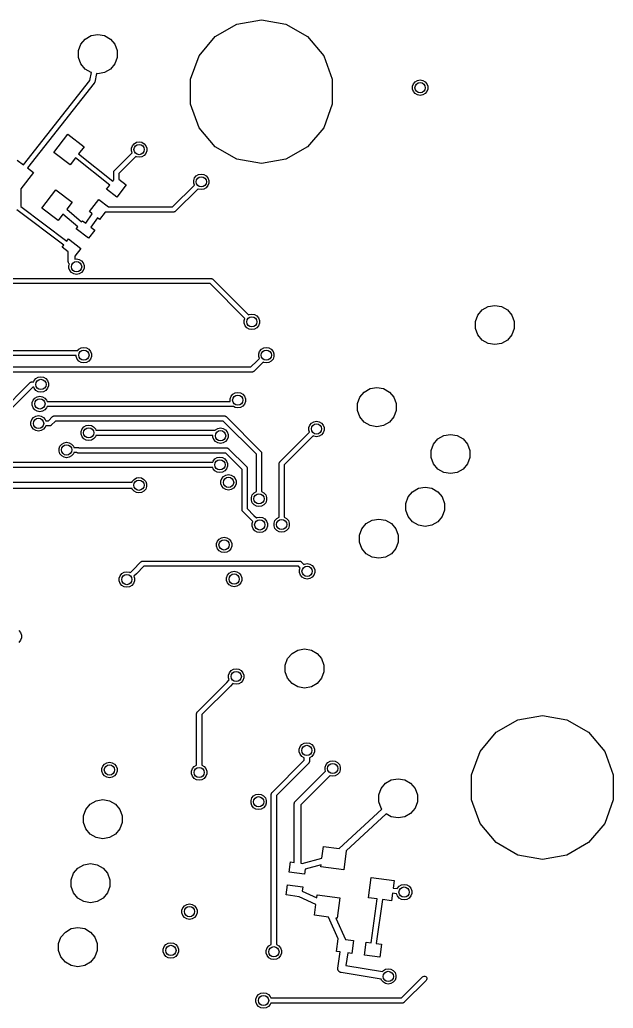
# Model space of a CAD drawing. Extents: x 85.4 to 167.1, y -165.3 to -88.8.
# Drawn here: x 144.02 to 167.15, y -135.57 to -97.03 of the extents above; entities that cross this region are included whole.
import ezdxf

# ---------------------------------------------------------------- set-up
doc = ezdxf.new("R2010")
doc.units = 0
doc.header["$MEASUREMENT"] = 0
doc.layers.add('BLACK', color=7, linetype='CONTINUOUS')

msp = doc.modelspace()

# ---------------------------------------------------------------- linework, layer by layer
at = {"layer": 'Black'}
for p, q in [((152.473, -97.2042), (153.432, -97.035)), ((153.432, -97.035), (154.392, -97.2042)), ((151.63, -97.6912), (152.473, -97.2042)), ((154.392, -97.2042), (155.235, -97.6912)), ((146.395, -97.9891), (146.565, -97.7856)), ((146.565, -97.7856), (146.795, -97.6528)), ((146.795, -97.6528), (147.057, -97.6067)), ((147.057, -97.6067), (147.319, -97.6528)), ((147.319, -97.6528), (147.549, -97.7856)), ((147.549, -97.7856), (147.719, -97.9891)), ((151.003, -98.4373), (151.63, -97.6912)), ((155.235, -97.6912), (155.861, -98.4373)), ((146.304, -98.2387), (146.395, -97.9891)), ((146.304, -98.5044), (146.304, -98.2387)), ((147.719, -97.9891), (147.81, -98.2387)), ((147.81, -98.2387), (147.81, -98.5044)), ((146.395, -98.754), (146.304, -98.5044)), ((147.81, -98.5044), (147.719, -98.754)), ((150.67, -99.3527), (151.003, -98.4373)), ((155.861, -98.4373), (156.194, -99.3527)), ((146.565, -98.9575), (146.395, -98.754)), ((146.795, -99.0903), (146.565, -98.9575)), ((147.549, -98.9575), (147.319, -99.0903)), ((147.719, -98.754), (147.549, -98.9575)), ((144.159, -102.689), (146.745, -99.4003)), ((146.745, -99.4003), (146.808, -99.0926)), ((146.808, -99.0926), (146.795, -99.0903)), ((147.005, -99.1273), (146.937, -99.4634)), ((147.057, -99.1365), (147.005, -99.1273)), ((147.319, -99.0903), (147.057, -99.1365)), ((150.67, -100.327), (150.67, -99.3527)), ((156.194, -99.3527), (156.194, -100.327)), ((159.426, -99.4515), (159.517, -99.3992)), ((159.517, -99.3992), (159.62, -99.3811)), ((159.62, -99.3811), (159.723, -99.3992)), ((159.723, -99.3992), (159.813, -99.4515)), ((146.917, -99.5053), (144.318, -102.811)), ((146.92, -99.5001), (146.917, -99.5053)), ((146.924, -99.4957), (146.92, -99.5001)), ((146.928, -99.4849), (146.924, -99.4957)), ((146.934, -99.4746), (146.928, -99.4849)), ((146.937, -99.4634), (146.934, -99.4689)), ((146.934, -99.4689), (146.934, -99.4746)), ((159.323, -99.6299), (159.359, -99.5316)), ((159.323, -99.7345), (159.323, -99.6299)), ((159.359, -99.8328), (159.323, -99.7345)), ((159.359, -99.5316), (159.426, -99.4515)), ((159.813, -99.4515), (159.881, -99.5316)), ((159.881, -99.5316), (159.916, -99.6299)), ((159.916, -99.7345), (159.881, -99.8328)), ((159.916, -99.6299), (159.916, -99.7345)), ((159.426, -99.9129), (159.359, -99.8328)), ((159.517, -99.9652), (159.426, -99.9129)), ((159.62, -99.9834), (159.517, -99.9652)), ((159.723, -99.9652), (159.62, -99.9834)), ((159.813, -99.9129), (159.723, -99.9652)), ((159.881, -99.8328), (159.813, -99.9129)), ((151.003, -101.242), (150.67, -100.327)), ((156.194, -100.327), (155.861, -101.242)), ((151.63, -101.988), (151.003, -101.242)), ((155.861, -101.242), (155.235, -101.988)), ((145.34, -102.209), (145.888, -101.495)), ((145.888, -101.495), (146.523, -101.982)), ((146.523, -101.982), (146.306, -102.264)), ((148.37, -102.043), (148.406, -101.945)), ((148.37, -102.147), (148.37, -102.043)), ((148.406, -101.945), (148.473, -101.865)), ((148.473, -101.865), (148.564, -101.812)), ((148.564, -101.812), (148.667, -101.794)), ((148.667, -101.794), (148.77, -101.812)), ((148.77, -101.812), (148.861, -101.865)), ((148.861, -101.865), (148.928, -101.945)), ((148.928, -101.945), (148.964, -102.043)), ((148.964, -102.043), (148.964, -102.147)), ((152.473, -102.475), (151.63, -101.988)), ((155.235, -101.988), (154.392, -102.475)), ((145.975, -102.696), (145.34, -102.209)), ((146.184, -102.423), (145.975, -102.696)), ((147.521, -103.48), (146.184, -102.423)), ((146.306, -102.264), (147.643, -103.322)), ((147.707, -102.914), (148.296, -102.324)), ((148.438, -102.466), (147.878, -103.026)), ((148.296, -102.324), (148.398, -102.223)), ((148.296, -102.324), (148.296, -102.324)), ((148.398, -102.223), (148.37, -102.147)), ((148.54, -102.364), (148.438, -102.466)), ((148.438, -102.466), (148.438, -102.466)), ((148.564, -102.378), (148.54, -102.364)), ((148.667, -102.396), (148.564, -102.378)), ((148.77, -102.378), (148.667, -102.396)), ((148.861, -102.326), (148.77, -102.378)), ((148.928, -102.246), (148.861, -102.326)), ((148.964, -102.147), (148.928, -102.246)), ((153.432, -102.644), (152.473, -102.475)), ((154.392, -102.475), (153.432, -102.644)), ((143.917, -102.503), (144.159, -102.689)), ((144.318, -102.811), (144.552, -102.99)), ((144.552, -102.99), (144.062, -103.629)), ((147.678, -102.976), (147.682, -102.963)), ((147.679, -102.98), (147.678, -102.976)), ((147.678, -102.984), (147.679, -102.98)), ((147.678, -103.276), (147.678, -102.984)), ((147.682, -102.963), (147.684, -102.95)), ((147.684, -102.95), (147.686, -102.946)), ((147.686, -102.946), (147.687, -102.942)), ((147.687, -102.942), (147.695, -102.931)), ((147.695, -102.931), (147.701, -102.92)), ((147.701, -102.92), (147.705, -102.917)), ((147.705, -102.917), (147.707, -102.914)), ((147.878, -103.026), (147.878, -103.255)), ((147.878, -103.255), (148.159, -103.47)), ((150.794, -103.3), (150.83, -103.201)), ((150.83, -103.201), (150.897, -103.121)), ((150.897, -103.121), (150.988, -103.069)), ((150.988, -103.069), (151.091, -103.051)), ((151.091, -103.051), (151.194, -103.069)), ((151.194, -103.069), (151.285, -103.121)), ((151.285, -103.121), (151.352, -103.201)), ((151.352, -103.201), (151.388, -103.3)), ((144.062, -103.629), (144.063, -104.316)), ((147.397, -103.642), (147.521, -103.48)), ((147.794, -103.946), (147.397, -103.642)), ((147.643, -103.322), (147.678, -103.276)), ((148.159, -103.47), (147.794, -103.946)), ((149.972, -104.329), (150.822, -103.48)), ((150.963, -103.621), (150.085, -104.5)), ((150.794, -103.404), (150.794, -103.3)), ((150.822, -103.48), (150.794, -103.404)), ((150.988, -103.635), (150.963, -103.621)), ((151.091, -103.653), (150.988, -103.635)), ((151.194, -103.635), (151.091, -103.653)), ((151.285, -103.583), (151.194, -103.635)), ((151.352, -103.502), (151.285, -103.583)), ((151.388, -103.404), (151.352, -103.502)), ((151.388, -103.3), (151.388, -103.404)), ((144.876, -104.374), (145.424, -103.66)), ((145.424, -103.66), (146.059, -104.147)), ((146.727, -104.515), (147.093, -104.039)), ((147.093, -104.039), (147.471, -104.329)), ((144.063, -104.316), (145.852, -105.662)), ((145.511, -104.861), (144.876, -104.374)), ((146.059, -104.147), (145.849, -104.421)), ((145.849, -104.421), (146.427, -104.914)), ((147.471, -104.329), (149.972, -104.329)), ((145.731, -105.821), (143.903, -104.446)), ((145.696, -104.619), (145.511, -104.861)), ((146.274, -105.112), (145.696, -104.619)), ((146.592, -104.966), (146.84, -104.601)), ((146.84, -104.601), (146.727, -104.515)), ((147.039, -104.754), (146.791, -105.118)), ((147.124, -104.819), (147.039, -104.754)), ((147.347, -104.529), (147.124, -104.819)), ((150.014, -104.529), (147.347, -104.529)), ((150.018, -104.528), (150.014, -104.529)), ((150.023, -104.529), (150.018, -104.528)), ((150.035, -104.525), (150.023, -104.529)), ((150.048, -104.523), (150.035, -104.525)), ((150.052, -104.521), (150.048, -104.523)), ((150.056, -104.52), (150.052, -104.521)), ((150.067, -104.512), (150.056, -104.52)), ((150.078, -104.506), (150.067, -104.512)), ((150.081, -104.502), (150.078, -104.506)), ((150.085, -104.5), (150.081, -104.502)), ((146.219, -105.184), (146.274, -105.112)), ((146.695, -105.549), (146.219, -105.184)), ((146.427, -104.914), (146.463, -104.867)), ((146.463, -104.867), (146.592, -104.966)), ((146.791, -105.118), (146.939, -105.232)), ((145.852, -105.662), (145.915, -105.581)), ((145.915, -105.581), (146.391, -105.946)), ((146.939, -105.232), (146.695, -105.549)), ((145.671, -105.898), (145.731, -105.821)), ((145.906, -106.078), (145.671, -105.898)), ((146.391, -105.946), (146.156, -106.252)), ((145.906, -106.464), (145.906, -106.078)), ((146.156, -106.252), (146.156, -106.374)), ((145.907, -106.47), (145.906, -106.464)), ((145.907, -106.475), (145.907, -106.47)), ((145.911, -106.491), (145.907, -106.475)), ((145.914, -106.507), (145.911, -106.491)), ((145.917, -106.512), (145.914, -106.507)), ((145.918, -106.517), (145.917, -106.512)), ((145.927, -106.531), (145.918, -106.517)), ((145.935, -106.545), (145.927, -106.531)), ((145.932, -106.61), (145.95, -106.56)), ((145.932, -106.714), (145.932, -106.61)), ((145.968, -106.813), (145.932, -106.714)), ((145.94, -106.548), (145.935, -106.545)), ((145.943, -106.553), (145.94, -106.548)), ((145.95, -106.56), (145.943, -106.553)), ((146.156, -106.374), (146.229, -106.361)), ((146.229, -106.361), (146.332, -106.379)), ((146.332, -106.379), (146.423, -106.431)), ((146.423, -106.431), (146.49, -106.512)), ((146.49, -106.512), (146.526, -106.61)), ((146.526, -106.714), (146.49, -106.813)), ((146.526, -106.61), (146.526, -106.714)), ((137.961, -107.122), (151.473, -107.122)), ((146.035, -106.893), (145.968, -106.813)), ((146.126, -106.945), (146.035, -106.893)), ((146.229, -106.963), (146.126, -106.945)), ((146.332, -106.945), (146.229, -106.963)), ((146.423, -106.893), (146.332, -106.945)), ((146.49, -106.813), (146.423, -106.893)), ((151.473, -107.122), (151.477, -107.123)), ((151.477, -107.123), (151.481, -107.123)), ((151.481, -107.123), (151.494, -107.126)), ((151.431, -107.322), (137.919, -107.322)), ((152.792, -108.683), (151.431, -107.322)), ((151.494, -107.126), (151.507, -107.128)), ((151.507, -107.128), (151.511, -107.13)), ((151.511, -107.13), (151.515, -107.131)), ((151.515, -107.131), (151.526, -107.139)), ((151.526, -107.139), (151.537, -107.146)), ((151.537, -107.146), (151.54, -107.149)), ((151.54, -107.149), (151.543, -107.151)), ((151.543, -107.151), (152.934, -108.542)), ((162.039, -108.347), (162.269, -108.214)), ((162.269, -108.214), (162.531, -108.168)), ((162.531, -108.168), (162.792, -108.214)), ((162.792, -108.214), (163.022, -108.347)), ((152.934, -108.542), (152.959, -108.528)), ((152.959, -108.528), (153.062, -108.51)), ((153.062, -108.51), (153.165, -108.528)), ((153.165, -108.528), (153.255, -108.58)), ((153.255, -108.58), (153.322, -108.66)), ((153.322, -108.66), (153.358, -108.759)), ((161.777, -108.8), (161.868, -108.55)), ((161.868, -108.55), (162.039, -108.347)), ((163.022, -108.347), (163.193, -108.55)), ((163.193, -108.55), (163.284, -108.8)), ((152.765, -108.759), (152.792, -108.683)), ((152.765, -108.863), (152.765, -108.759)), ((152.801, -108.962), (152.765, -108.863)), ((152.868, -109.042), (152.801, -108.962)), ((152.959, -109.094), (152.868, -109.042)), ((153.255, -109.042), (153.165, -109.094)), ((153.322, -108.962), (153.255, -109.042)), ((153.358, -108.863), (153.322, -108.962)), ((153.358, -108.759), (153.358, -108.863)), ((161.777, -109.066), (161.777, -108.8)), ((163.284, -108.8), (163.284, -109.066)), ((153.062, -109.112), (152.959, -109.094)), ((153.165, -109.094), (153.062, -109.112)), ((161.868, -109.315), (161.777, -109.066)), ((162.039, -109.519), (161.868, -109.315)), ((163.193, -109.315), (163.022, -109.519)), ((163.284, -109.066), (163.193, -109.315)), ((146.411, -109.828), (146.514, -109.81)), ((146.514, -109.81), (146.617, -109.828)), ((153.522, -109.828), (153.625, -109.81)), ((153.625, -109.81), (153.728, -109.828)), ((162.269, -109.652), (162.039, -109.519)), ((162.531, -109.698), (162.269, -109.652)), ((162.792, -109.652), (162.531, -109.698)), ((163.022, -109.519), (162.792, -109.652)), ((143.506, -109.925), (146.283, -109.925)), ((146.217, -110.125), (143.506, -110.125)), ((146.217, -110.164), (146.217, -110.125)), ((146.253, -110.262), (146.217, -110.164)), ((146.283, -109.925), (146.32, -109.881)), ((146.32, -109.881), (146.411, -109.828)), ((146.617, -109.828), (146.708, -109.881)), ((146.708, -109.881), (146.775, -109.961)), ((146.775, -109.961), (146.811, -110.059)), ((146.811, -110.164), (146.775, -110.262)), ((146.811, -110.059), (146.811, -110.164)), ((153.329, -110.059), (153.365, -109.961)), ((153.329, -110.164), (153.329, -110.059)), ((153.356, -110.239), (153.329, -110.164)), ((153.365, -109.961), (153.432, -109.881)), ((153.432, -109.881), (153.522, -109.828)), ((153.728, -109.828), (153.819, -109.881)), ((153.819, -109.881), (153.886, -109.961)), ((153.886, -109.961), (153.922, -110.059)), ((153.922, -110.164), (153.886, -110.262)), ((153.922, -110.059), (153.922, -110.164)), ((142.915, -110.571), (153.024, -110.571)), ((146.32, -110.342), (146.253, -110.262)), ((146.411, -110.394), (146.32, -110.342)), ((146.514, -110.412), (146.411, -110.394)), ((146.617, -110.394), (146.514, -110.412)), ((146.708, -110.342), (146.617, -110.394)), ((146.775, -110.262), (146.708, -110.342)), ((153.024, -110.571), (153.255, -110.341)), ((153.396, -110.482), (153.136, -110.742)), ((153.255, -110.341), (153.356, -110.239)), ((153.255, -110.341), (153.255, -110.341)), ((153.498, -110.38), (153.396, -110.482)), ((153.396, -110.482), (153.396, -110.482)), ((153.522, -110.394), (153.498, -110.38)), ((153.625, -110.413), (153.522, -110.394)), ((153.728, -110.394), (153.625, -110.413)), ((153.819, -110.342), (153.728, -110.394)), ((153.886, -110.262), (153.819, -110.342)), ((153.066, -110.771), (142.783, -110.771)), ((144.647, -111.022), (144.738, -110.969)), ((144.738, -110.969), (144.841, -110.951)), ((144.841, -110.951), (144.944, -110.969)), ((144.944, -110.969), (145.035, -111.022)), ((153.07, -110.771), (153.066, -110.771)), ((153.074, -110.771), (153.07, -110.771)), ((153.087, -110.768), (153.074, -110.771)), ((153.1, -110.765), (153.087, -110.768)), ((153.104, -110.763), (153.1, -110.765)), ((153.108, -110.762), (153.104, -110.763)), ((153.119, -110.754), (153.108, -110.762)), ((153.13, -110.748), (153.119, -110.754)), ((153.133, -110.745), (153.13, -110.748)), ((153.136, -110.742), (153.133, -110.745)), ((143.227, -112.372), (144.418, -111.182)), ((144.53, -111.352), (143.369, -112.513)), ((144.418, -111.182), (144.421, -111.179)), ((144.421, -111.179), (144.424, -111.176)), ((144.424, -111.176), (144.436, -111.169)), ((144.436, -111.169), (144.446, -111.162)), ((144.446, -111.162), (144.451, -111.161)), ((144.451, -111.161), (144.454, -111.158)), ((144.454, -111.158), (144.467, -111.156)), ((144.467, -111.156), (144.48, -111.153)), ((144.48, -111.153), (144.484, -111.153)), ((144.484, -111.153), (144.489, -111.152)), ((144.489, -111.152), (144.562, -111.152)), ((144.562, -111.352), (144.53, -111.352)), ((144.562, -111.152), (144.58, -111.102)), ((144.58, -111.403), (144.562, -111.352)), ((144.58, -111.102), (144.647, -111.022)), ((145.035, -111.022), (145.102, -111.102)), ((145.102, -111.102), (145.138, -111.2)), ((145.138, -111.305), (145.102, -111.403)), ((145.138, -111.2), (145.138, -111.305)), ((144.647, -111.483), (144.58, -111.403)), ((144.608, -111.781), (144.698, -111.728)), ((144.738, -111.535), (144.647, -111.483)), ((144.698, -111.728), (144.801, -111.71)), ((144.841, -111.554), (144.738, -111.535)), ((144.801, -111.71), (144.904, -111.728)), ((144.944, -111.535), (144.841, -111.554)), ((144.904, -111.728), (144.995, -111.781)), ((145.035, -111.483), (144.944, -111.535)), ((145.102, -111.403), (145.035, -111.483)), ((152.216, -111.812), (152.252, -111.713)), ((152.252, -111.713), (152.319, -111.633)), ((152.319, -111.633), (152.41, -111.581)), ((152.41, -111.581), (152.513, -111.563)), ((152.513, -111.563), (152.616, -111.581)), ((152.616, -111.581), (152.707, -111.633)), ((152.707, -111.633), (152.774, -111.713)), ((152.774, -111.713), (152.809, -111.812)), ((157.271, -111.751), (157.442, -111.547)), ((157.442, -111.547), (157.672, -111.415)), ((157.672, -111.415), (157.933, -111.368)), ((157.933, -111.368), (158.195, -111.415)), ((158.195, -111.415), (158.425, -111.547)), ((158.425, -111.547), (158.596, -111.751)), ((144.505, -111.959), (144.541, -111.861)), ((144.505, -112.064), (144.505, -111.959)), ((144.541, -112.162), (144.505, -112.064)), ((144.541, -111.861), (144.608, -111.781)), ((144.995, -111.781), (145.062, -111.861)), ((145.062, -111.861), (145.081, -111.911)), ((145.081, -112.111), (145.062, -112.162)), ((145.081, -111.911), (152.216, -111.911)), ((152.348, -112.111), (145.081, -112.111)), ((152.216, -111.911), (152.216, -111.812)), ((152.41, -112.147), (152.348, -112.111)), ((152.707, -112.095), (152.616, -112.147)), ((152.774, -112.015), (152.707, -112.095)), ((152.809, -111.916), (152.774, -112.015)), ((152.809, -111.812), (152.809, -111.916)), ((157.18, -112), (157.271, -111.751)), ((157.18, -112.266), (157.18, -112)), ((158.596, -111.751), (158.687, -112)), ((158.687, -112), (158.687, -112.266)), ((144.608, -112.242), (144.541, -112.162)), ((144.553, -112.539), (144.644, -112.486)), ((144.698, -112.294), (144.608, -112.242)), ((144.644, -112.486), (144.747, -112.468)), ((144.801, -112.313), (144.698, -112.294)), ((144.747, -112.468), (144.85, -112.486)), ((144.904, -112.294), (144.801, -112.313)), ((144.85, -112.486), (144.94, -112.539)), ((144.995, -112.242), (144.904, -112.294)), ((145.062, -112.162), (144.995, -112.242)), ((145.129, -112.669), (145.292, -112.506)), ((145.292, -112.506), (145.296, -112.504)), ((145.296, -112.504), (145.299, -112.501)), ((145.299, -112.501), (145.31, -112.494)), ((145.31, -112.494), (145.321, -112.486)), ((145.321, -112.486), (145.325, -112.485)), ((145.325, -112.485), (145.329, -112.483)), ((145.329, -112.483), (145.342, -112.481)), ((145.342, -112.481), (145.354, -112.477)), ((145.354, -112.477), (145.359, -112.478)), ((145.359, -112.478), (145.363, -112.477)), ((145.363, -112.477), (151.985, -112.477)), ((151.985, -112.477), (151.989, -112.478)), ((151.989, -112.478), (151.993, -112.477)), ((151.993, -112.477), (152.006, -112.481)), ((152.006, -112.481), (152.019, -112.483)), ((152.019, -112.483), (152.023, -112.485)), ((152.023, -112.485), (152.027, -112.486)), ((152.027, -112.486), (152.038, -112.494)), ((152.038, -112.494), (152.049, -112.501)), ((152.049, -112.501), (152.052, -112.504)), ((152.052, -112.504), (152.055, -112.506)), ((152.055, -112.506), (153.41, -113.861)), ((152.513, -112.165), (152.41, -112.147)), ((152.616, -112.147), (152.513, -112.165)), ((157.271, -112.516), (157.18, -112.266)), ((157.442, -112.719), (157.271, -112.516)), ((158.596, -112.516), (158.425, -112.719)), ((158.687, -112.266), (158.596, -112.516)), ((144.45, -112.717), (144.486, -112.619)), ((144.45, -112.822), (144.45, -112.717)), ((144.486, -112.92), (144.45, -112.822)), ((144.486, -112.619), (144.553, -112.539)), ((144.94, -112.539), (145.007, -112.619)), ((145.007, -112.619), (145.026, -112.669)), ((145.026, -112.869), (145.007, -112.92)), ((145.026, -112.669), (145.129, -112.669)), ((145.171, -112.869), (145.026, -112.869)), ((145.175, -112.869), (145.171, -112.869)), ((145.18, -112.869), (145.175, -112.869)), ((145.192, -112.866), (145.18, -112.869)), ((145.205, -112.863), (145.192, -112.866)), ((145.209, -112.861), (145.205, -112.863)), ((145.213, -112.86), (145.209, -112.861)), ((145.224, -112.853), (145.213, -112.86)), ((145.235, -112.846), (145.224, -112.853)), ((145.238, -112.843), (145.235, -112.846)), ((145.242, -112.84), (145.238, -112.843)), ((145.405, -112.677), (145.242, -112.84)), ((151.943, -112.677), (145.405, -112.677)), ((146.508, -112.906), (146.599, -112.854)), ((146.599, -112.854), (146.702, -112.836)), ((146.702, -112.836), (146.805, -112.854)), ((146.805, -112.854), (146.895, -112.906)), ((153.24, -113.974), (151.943, -112.677)), ((155.285, -112.934), (155.32, -112.836)), ((155.32, -112.836), (155.388, -112.756)), ((155.388, -112.756), (155.478, -112.704)), ((155.478, -112.704), (155.581, -112.686)), ((155.581, -112.686), (155.684, -112.704)), ((155.684, -112.704), (155.775, -112.756)), ((155.775, -112.756), (155.842, -112.836)), ((155.842, -112.836), (155.878, -112.934)), ((157.672, -112.852), (157.442, -112.719)), ((157.933, -112.898), (157.672, -112.852)), ((158.195, -112.852), (157.933, -112.898)), ((158.425, -112.719), (158.195, -112.852)), ((144.553, -113), (144.486, -112.92)), ((144.644, -113.052), (144.553, -113)), ((144.747, -113.071), (144.644, -113.052)), ((144.85, -113.052), (144.747, -113.071)), ((144.94, -113), (144.85, -113.052)), ((145.007, -112.92), (144.94, -113)), ((146.405, -113.085), (146.441, -112.987)), ((146.405, -113.189), (146.405, -113.085)), ((146.441, -113.288), (146.405, -113.189)), ((146.441, -112.987), (146.508, -112.906)), ((146.508, -113.368), (146.441, -113.288)), ((146.895, -112.906), (146.962, -112.987)), ((146.962, -113.288), (146.895, -113.368)), ((146.962, -112.987), (146.981, -113.037)), ((146.981, -113.237), (146.962, -113.288)), ((146.981, -113.037), (151.634, -113.037)), ((151.546, -113.237), (146.981, -113.237)), ((151.546, -113.302), (151.546, -113.237)), ((151.634, -113.037), (151.649, -113.019)), ((151.649, -113.019), (151.74, -112.967)), ((151.74, -112.967), (151.843, -112.949)), ((151.843, -112.949), (151.946, -112.967)), ((151.946, -112.967), (152.036, -113.019)), ((152.036, -113.019), (152.104, -113.099)), ((152.104, -113.099), (152.139, -113.198)), ((152.139, -113.198), (152.139, -113.302)), ((154.153, -114.274), (155.312, -113.114)), ((155.454, -113.256), (154.323, -114.386)), ((155.285, -113.039), (155.285, -112.934)), ((155.312, -113.114), (155.285, -113.039)), ((155.478, -113.27), (155.454, -113.256)), ((155.581, -113.288), (155.478, -113.27)), ((155.684, -113.27), (155.581, -113.288)), ((155.775, -113.217), (155.684, -113.27)), ((155.842, -113.137), (155.775, -113.217)), ((155.878, -113.039), (155.842, -113.137)), ((155.878, -112.934), (155.878, -113.039)), ((160.312, -113.376), (160.542, -113.243)), ((160.542, -113.243), (160.803, -113.197)), ((160.803, -113.197), (161.065, -113.243)), ((161.065, -113.243), (161.295, -113.376)), ((145.546, -113.752), (145.582, -113.654)), ((145.582, -113.654), (145.649, -113.574)), ((145.649, -113.574), (145.74, -113.522)), ((145.74, -113.522), (145.843, -113.503)), ((145.843, -113.503), (145.946, -113.522)), ((145.946, -113.522), (146.036, -113.574)), ((146.036, -113.574), (146.104, -113.654)), ((146.104, -113.654), (146.122, -113.705)), ((146.599, -113.42), (146.508, -113.368)), ((146.702, -113.438), (146.599, -113.42)), ((146.805, -113.42), (146.702, -113.438)), ((146.895, -113.368), (146.805, -113.42)), ((151.582, -113.4), (151.546, -113.302)), ((151.649, -113.48), (151.582, -113.4)), ((151.74, -113.533), (151.649, -113.48)), ((151.843, -113.551), (151.74, -113.533)), ((151.946, -113.533), (151.843, -113.551)), ((152.036, -113.48), (151.946, -113.533)), ((152.104, -113.4), (152.036, -113.48)), ((152.139, -113.302), (152.104, -113.4)), ((160.05, -113.829), (160.141, -113.58)), ((160.141, -113.58), (160.312, -113.376)), ((161.295, -113.376), (161.466, -113.58)), ((161.466, -113.58), (161.557, -113.829)), ((145.546, -113.857), (145.546, -113.752)), ((145.582, -113.955), (145.546, -113.857)), ((145.649, -114.035), (145.582, -113.955)), ((145.74, -114.088), (145.649, -114.035)), ((146.036, -114.035), (145.946, -114.088)), ((146.104, -113.955), (146.036, -114.035)), ((146.122, -113.905), (146.104, -113.955)), ((146.122, -113.705), (146.267, -113.705)), ((146.227, -113.905), (146.122, -113.905)), ((146.236, -113.91), (146.227, -113.905)), ((146.247, -113.917), (146.236, -113.91)), ((146.251, -113.918), (146.247, -113.917)), ((146.255, -113.92), (146.251, -113.918)), ((146.268, -113.923), (146.255, -113.92)), ((146.267, -113.705), (146.271, -113.705)), ((146.28, -113.926), (146.268, -113.923)), ((146.271, -113.705), (146.276, -113.705)), ((146.276, -113.705), (146.288, -113.708)), ((146.285, -113.926), (146.28, -113.926)), ((146.289, -113.926), (146.285, -113.926)), ((146.288, -113.708), (146.301, -113.711)), ((152.045, -113.926), (146.289, -113.926)), ((146.301, -113.711), (146.305, -113.713)), ((146.305, -113.713), (146.309, -113.714)), ((146.309, -113.714), (146.32, -113.721)), ((146.32, -113.721), (146.329, -113.726)), ((146.329, -113.726), (152.086, -113.726)), ((152.68, -114.561), (152.045, -113.926)), ((152.086, -113.726), (152.091, -113.727)), ((152.091, -113.727), (152.095, -113.727)), ((152.095, -113.727), (152.108, -113.73)), ((152.108, -113.73), (152.121, -113.732)), ((152.121, -113.732), (152.124, -113.735)), ((152.124, -113.735), (152.129, -113.736)), ((152.129, -113.736), (152.139, -113.743)), ((152.139, -113.743), (152.151, -113.75)), ((152.151, -113.75), (152.153, -113.753)), ((152.153, -113.753), (152.157, -113.756)), ((152.157, -113.756), (152.85, -114.449)), ((153.24, -115.288), (153.24, -113.974)), ((153.41, -113.861), (153.413, -113.865)), ((153.413, -113.865), (153.416, -113.868)), ((153.416, -113.868), (153.423, -113.879)), ((153.423, -113.879), (153.43, -113.89)), ((153.43, -113.89), (153.431, -113.894)), ((153.431, -113.894), (153.434, -113.898)), ((153.434, -113.898), (153.436, -113.911)), ((153.436, -113.911), (153.439, -113.923)), ((153.439, -113.923), (153.439, -113.928)), ((153.439, -113.928), (153.44, -113.932)), ((153.44, -113.932), (153.44, -115.288)), ((160.05, -114.095), (160.05, -113.829)), ((161.557, -113.829), (161.557, -114.095)), ((143.577, -114.286), (151.393, -114.286)), ((145.843, -114.106), (145.74, -114.088)), ((145.946, -114.088), (145.843, -114.106)), ((151.393, -114.286), (151.538, -114.286)), ((151.538, -114.286), (151.557, -114.236)), ((151.557, -114.236), (151.624, -114.156)), ((151.624, -114.156), (151.715, -114.103)), ((151.715, -114.103), (151.818, -114.085)), ((151.818, -114.085), (151.921, -114.103)), ((151.921, -114.103), (152.011, -114.156)), ((152.011, -114.156), (152.078, -114.236)), ((152.078, -114.236), (152.114, -114.334)), ((152.114, -114.439), (152.078, -114.537)), ((152.114, -114.334), (152.114, -114.439)), ((154.123, -114.345), (154.124, -114.34)), ((154.123, -116.287), (154.123, -114.345)), ((154.124, -114.336), (154.127, -114.323)), ((154.124, -114.34), (154.124, -114.336)), ((154.127, -114.323), (154.129, -114.31)), ((154.129, -114.31), (154.132, -114.307)), ((154.132, -114.307), (154.133, -114.302)), ((154.133, -114.302), (154.14, -114.292)), ((154.14, -114.292), (154.147, -114.28)), ((154.147, -114.28), (154.15, -114.277)), ((154.15, -114.277), (154.153, -114.274)), ((154.323, -114.386), (154.323, -116.287)), ((160.141, -114.345), (160.05, -114.095)), ((160.312, -114.548), (160.141, -114.345)), ((161.466, -114.345), (161.295, -114.548)), ((161.557, -114.095), (161.466, -114.345)), ((151.393, -114.486), (143.536, -114.486)), ((151.538, -114.486), (151.393, -114.486)), ((151.557, -114.537), (151.538, -114.486)), ((151.624, -114.617), (151.557, -114.537)), ((151.715, -114.669), (151.624, -114.617)), ((151.818, -114.688), (151.715, -114.669)), ((151.921, -114.669), (151.818, -114.688)), ((152.011, -114.617), (151.921, -114.669)), ((151.961, -114.837), (152.051, -114.785)), ((152.078, -114.537), (152.011, -114.617)), ((152.051, -114.785), (152.154, -114.767)), ((152.154, -114.767), (152.257, -114.785)), ((152.257, -114.785), (152.348, -114.837)), ((152.68, -116.134), (152.68, -114.561)), ((152.85, -114.449), (152.853, -114.453)), ((152.853, -114.453), (152.856, -114.455)), ((152.856, -114.455), (152.863, -114.467)), ((152.863, -114.467), (152.87, -114.477)), ((152.87, -114.477), (152.871, -114.482)), ((152.871, -114.482), (152.874, -114.486)), ((152.874, -114.486), (152.876, -114.498)), ((152.876, -114.498), (152.879, -114.511)), ((152.879, -114.511), (152.879, -114.515)), ((152.879, -114.515), (152.88, -114.52)), ((152.88, -114.52), (152.88, -116.092)), ((160.542, -114.681), (160.312, -114.548)), ((160.803, -114.727), (160.542, -114.681)), ((161.065, -114.681), (160.803, -114.727)), ((161.295, -114.548), (161.065, -114.681)), ((142.069, -115.056), (148.238, -115.056)), ((148.238, -115.056), (148.392, -115.056)), ((148.392, -115.056), (148.401, -115.031)), ((148.401, -115.031), (148.469, -114.951)), ((148.469, -114.951), (148.559, -114.898)), ((148.559, -114.898), (148.662, -114.88)), ((148.662, -114.88), (148.765, -114.898)), ((148.765, -114.898), (148.856, -114.951)), ((148.856, -114.951), (148.923, -115.031)), ((148.923, -115.031), (148.959, -115.129)), ((148.959, -115.129), (148.959, -115.234)), ((151.858, -115.015), (151.893, -114.917)), ((151.858, -115.12), (151.858, -115.015)), ((151.893, -115.218), (151.858, -115.12)), ((151.893, -114.917), (151.961, -114.837)), ((152.348, -114.837), (152.415, -114.917)), ((152.415, -114.917), (152.451, -115.015)), ((152.451, -115.12), (152.415, -115.218)), ((152.451, -115.015), (152.451, -115.12)), ((148.238, -115.306), (142.018, -115.306)), ((148.392, -115.306), (148.238, -115.306)), ((148.401, -115.332), (148.392, -115.306)), ((148.469, -115.412), (148.401, -115.332)), ((148.559, -115.464), (148.469, -115.412)), ((148.662, -115.482), (148.559, -115.464)), ((148.765, -115.464), (148.662, -115.482)), ((148.856, -115.412), (148.765, -115.464)), ((148.923, -115.332), (148.856, -115.412)), ((148.959, -115.234), (148.923, -115.332)), ((151.961, -115.298), (151.893, -115.218)), ((152.051, -115.351), (151.961, -115.298)), ((152.154, -115.369), (152.051, -115.351)), ((152.257, -115.351), (152.154, -115.369)), ((152.348, -115.298), (152.257, -115.351)), ((152.415, -115.218), (152.348, -115.298)), ((153.043, -115.66), (153.079, -115.561)), ((153.079, -115.561), (153.146, -115.481)), ((153.146, -115.481), (153.237, -115.429)), ((153.237, -115.429), (153.24, -115.428)), ((153.24, -115.428), (153.24, -115.288)), ((153.44, -115.288), (153.44, -115.428)), ((153.44, -115.428), (153.443, -115.429)), ((153.443, -115.429), (153.533, -115.481)), ((153.533, -115.481), (153.6, -115.561)), ((153.6, -115.561), (153.636, -115.66)), ((159.15, -115.637), (159.321, -115.434)), ((159.321, -115.434), (159.551, -115.301)), ((159.551, -115.301), (159.813, -115.255)), ((159.813, -115.255), (160.075, -115.301)), ((160.075, -115.301), (160.305, -115.434)), ((160.305, -115.434), (160.475, -115.637)), ((153.043, -115.764), (153.043, -115.66)), ((153.079, -115.862), (153.043, -115.764)), ((153.146, -115.943), (153.079, -115.862)), ((153.237, -115.995), (153.146, -115.943)), ((153.533, -115.943), (153.443, -115.995)), ((153.6, -115.862), (153.533, -115.943)), ((153.636, -115.764), (153.6, -115.862)), ((153.636, -115.66), (153.636, -115.764)), ((159.06, -115.887), (159.15, -115.637)), ((159.06, -116.152), (159.06, -115.887)), ((160.475, -115.637), (160.566, -115.887)), ((160.566, -115.887), (160.566, -116.152)), ((152.68, -116.138), (152.68, -116.134)), ((152.68, -116.143), (152.68, -116.138)), ((152.683, -116.155), (152.68, -116.143)), ((152.686, -116.168), (152.683, -116.155)), ((152.688, -116.172), (152.686, -116.168)), ((152.689, -116.176), (152.688, -116.172)), ((152.697, -116.187), (152.689, -116.176)), ((152.703, -116.198), (152.697, -116.187)), ((152.706, -116.201), (152.703, -116.198)), ((152.709, -116.205), (152.706, -116.201)), ((153.001, -116.496), (152.709, -116.205)), ((152.88, -116.092), (153.142, -116.355)), ((153.142, -116.355), (153.142, -116.355)), ((153.142, -116.355), (153.244, -116.457)), ((153.34, -116.013), (153.237, -115.995)), ((153.443, -115.995), (153.34, -116.013)), ((154.123, -116.428), (154.123, -116.287)), ((154.323, -116.287), (154.323, -116.428)), ((159.15, -116.402), (159.06, -116.152)), ((160.566, -116.152), (160.475, -116.402)), ((153.102, -116.598), (153.001, -116.496)), ((153.001, -116.496), (153.001, -116.496)), ((153.075, -116.673), (153.102, -116.598)), ((153.075, -116.778), (153.075, -116.673)), ((153.244, -116.457), (153.268, -116.443)), ((153.268, -116.443), (153.371, -116.424)), ((153.371, -116.424), (153.474, -116.443)), ((153.474, -116.443), (153.565, -116.495)), ((153.565, -116.495), (153.632, -116.575)), ((153.632, -116.575), (153.668, -116.673)), ((153.668, -116.673), (153.668, -116.778)), ((153.927, -116.659), (153.963, -116.561)), ((153.927, -116.764), (153.927, -116.659)), ((153.963, -116.561), (154.03, -116.481)), ((154.03, -116.481), (154.12, -116.429)), ((154.12, -116.429), (154.123, -116.428)), ((154.323, -116.428), (154.326, -116.429)), ((154.326, -116.429), (154.417, -116.481)), ((154.417, -116.481), (154.484, -116.561)), ((154.484, -116.561), (154.52, -116.659)), ((154.52, -116.659), (154.52, -116.764)), ((157.347, -116.882), (157.518, -116.678)), ((157.518, -116.678), (157.748, -116.545)), ((157.748, -116.545), (158.009, -116.499)), ((158.009, -116.499), (158.271, -116.545)), ((158.271, -116.545), (158.501, -116.678)), ((158.501, -116.678), (158.672, -116.882)), ((159.321, -116.605), (159.15, -116.402)), ((159.551, -116.738), (159.321, -116.605)), ((159.813, -116.784), (159.551, -116.738)), ((160.075, -116.738), (159.813, -116.784)), ((160.305, -116.605), (160.075, -116.738)), ((160.475, -116.402), (160.305, -116.605)), ((153.111, -116.876), (153.075, -116.778)), ((153.178, -116.956), (153.111, -116.876)), ((153.268, -117.009), (153.178, -116.956)), ((153.371, -117.027), (153.268, -117.009)), ((153.474, -117.009), (153.371, -117.027)), ((153.565, -116.956), (153.474, -117.009)), ((153.632, -116.876), (153.565, -116.956)), ((153.668, -116.778), (153.632, -116.876)), ((153.963, -116.862), (153.927, -116.764)), ((154.03, -116.942), (153.963, -116.862)), ((154.12, -116.995), (154.03, -116.942)), ((154.223, -117.013), (154.12, -116.995)), ((154.326, -116.995), (154.223, -117.013)), ((154.417, -116.942), (154.326, -116.995)), ((154.484, -116.862), (154.417, -116.942)), ((154.52, -116.764), (154.484, -116.862)), ((157.256, -117.131), (157.347, -116.882)), ((157.256, -117.397), (157.256, -117.131)), ((158.672, -116.882), (158.763, -117.131)), ((158.763, -117.131), (158.763, -117.397)), ((151.682, -117.456), (151.718, -117.358)), ((151.682, -117.561), (151.682, -117.456)), ((151.718, -117.358), (151.785, -117.278)), ((151.785, -117.278), (151.876, -117.225)), ((151.876, -117.225), (151.979, -117.207)), ((151.979, -117.207), (152.082, -117.225)), ((152.082, -117.225), (152.172, -117.278)), ((152.172, -117.278), (152.239, -117.358)), ((152.239, -117.358), (152.275, -117.456)), ((152.275, -117.456), (152.275, -117.561)), ((157.347, -117.647), (157.256, -117.397)), ((158.763, -117.397), (158.672, -117.647)), ((151.718, -117.659), (151.682, -117.561)), ((151.785, -117.739), (151.718, -117.659)), ((151.876, -117.791), (151.785, -117.739)), ((151.979, -117.809), (151.876, -117.791)), ((152.082, -117.791), (151.979, -117.809)), ((152.172, -117.739), (152.082, -117.791)), ((152.239, -117.659), (152.172, -117.739)), ((152.275, -117.561), (152.239, -117.659)), ((157.518, -117.85), (157.347, -117.647)), ((157.748, -117.983), (157.518, -117.85)), ((158.501, -117.85), (158.271, -117.983)), ((158.672, -117.647), (158.501, -117.85)), ((148.418, -118.488), (148.739, -118.166)), ((148.739, -118.166), (148.743, -118.164)), ((148.743, -118.164), (148.746, -118.16)), ((148.746, -118.16), (148.757, -118.154)), ((148.757, -118.154), (148.768, -118.146)), ((148.768, -118.146), (148.772, -118.145)), ((148.772, -118.145), (148.776, -118.143)), ((148.776, -118.143), (148.789, -118.141)), ((148.789, -118.141), (148.801, -118.137)), ((148.801, -118.137), (148.806, -118.138)), ((148.806, -118.138), (148.81, -118.137)), ((148.81, -118.137), (154.915, -118.137)), ((154.915, -118.137), (154.92, -118.138)), ((154.92, -118.138), (154.924, -118.137)), ((154.924, -118.137), (154.937, -118.141)), ((154.937, -118.141), (154.95, -118.143)), ((154.95, -118.143), (154.953, -118.145)), ((154.953, -118.145), (154.958, -118.146)), ((154.958, -118.146), (154.968, -118.154)), ((154.968, -118.154), (154.98, -118.16)), ((154.98, -118.16), (154.983, -118.164)), ((154.983, -118.164), (154.986, -118.166)), ((154.986, -118.166), (155.088, -118.268)), ((155.088, -118.268), (155.112, -118.254)), ((155.112, -118.254), (155.215, -118.236)), ((155.215, -118.236), (155.318, -118.254)), ((155.318, -118.254), (155.409, -118.306)), ((158.009, -118.029), (157.748, -117.983)), ((158.271, -117.983), (158.009, -118.029)), ((147.928, -118.708), (147.995, -118.628)), ((147.995, -118.628), (148.086, -118.576)), ((148.086, -118.576), (148.189, -118.558)), ((148.189, -118.558), (148.292, -118.576)), ((148.292, -118.576), (148.316, -118.59)), ((148.316, -118.59), (148.418, -118.488)), ((148.418, -118.488), (148.418, -118.488)), ((148.559, -118.629), (148.458, -118.731)), ((148.852, -118.337), (148.559, -118.629)), ((148.559, -118.629), (148.559, -118.629)), ((154.874, -118.337), (148.852, -118.337)), ((152.112, -118.688), (152.179, -118.607)), ((152.179, -118.607), (152.27, -118.555)), ((152.27, -118.555), (152.373, -118.537)), ((152.373, -118.537), (152.476, -118.555)), ((152.476, -118.555), (152.566, -118.607)), ((152.566, -118.607), (152.633, -118.688)), ((154.946, -118.409), (154.874, -118.337)), ((154.919, -118.485), (154.946, -118.409)), ((154.919, -118.589), (154.919, -118.485)), ((154.955, -118.688), (154.919, -118.589)), ((155.409, -118.306), (155.476, -118.387)), ((155.476, -118.387), (155.512, -118.485)), ((155.512, -118.589), (155.476, -118.688)), ((155.512, -118.485), (155.512, -118.589)), ((147.892, -118.806), (147.928, -118.708)), ((147.892, -118.911), (147.892, -118.806)), ((147.928, -119.009), (147.892, -118.911)), ((147.995, -119.089), (147.928, -119.009)), ((148.449, -119.009), (148.382, -119.089)), ((148.485, -118.911), (148.449, -119.009)), ((148.458, -118.731), (148.485, -118.806)), ((148.485, -118.806), (148.485, -118.911)), ((152.076, -118.786), (152.112, -118.688)), ((152.076, -118.89), (152.076, -118.786)), ((152.112, -118.989), (152.076, -118.89)), ((152.179, -119.069), (152.112, -118.989)), ((152.27, -119.121), (152.179, -119.069)), ((152.566, -119.069), (152.476, -119.121)), ((152.633, -118.989), (152.566, -119.069)), ((152.633, -118.688), (152.669, -118.786)), ((152.669, -118.89), (152.633, -118.989)), ((152.669, -118.786), (152.669, -118.89)), ((155.022, -118.768), (154.955, -118.688)), ((155.112, -118.82), (155.022, -118.768)), ((155.215, -118.838), (155.112, -118.82)), ((155.318, -118.82), (155.215, -118.838)), ((155.409, -118.768), (155.318, -118.82)), ((155.476, -118.688), (155.409, -118.768)), ((148.086, -119.142), (147.995, -119.089)), ((148.189, -119.16), (148.086, -119.142)), ((148.292, -119.142), (148.189, -119.16)), ((148.382, -119.089), (148.292, -119.142)), ((152.373, -119.139), (152.27, -119.121)), ((152.476, -119.121), (152.373, -119.139)), ((143.979, -120.843), (144.046, -120.924)), ((144.046, -120.924), (144.082, -121.022)), ((144.046, -121.225), (143.979, -121.305)), ((144.082, -121.126), (144.046, -121.225)), ((144.082, -121.022), (144.082, -121.126)), ((154.457, -121.941), (154.627, -121.738)), ((154.627, -121.738), (154.857, -121.605)), ((154.857, -121.605), (155.119, -121.559)), ((155.119, -121.559), (155.381, -121.605)), ((155.381, -121.605), (155.611, -121.738)), ((155.611, -121.738), (155.781, -121.941)), ((154.366, -122.191), (154.457, -121.941)), ((155.781, -121.941), (155.872, -122.191)), ((152.156, -122.586), (152.191, -122.488)), ((152.191, -122.488), (152.259, -122.408)), ((152.259, -122.408), (152.349, -122.355)), ((152.349, -122.355), (152.452, -122.337)), ((152.452, -122.337), (152.555, -122.355)), ((152.555, -122.355), (152.646, -122.408)), ((152.646, -122.408), (152.713, -122.488)), ((152.713, -122.488), (152.749, -122.586)), ((154.366, -122.457), (154.366, -122.191)), ((154.457, -122.706), (154.366, -122.457)), ((155.872, -122.457), (155.781, -122.706)), ((155.872, -122.191), (155.872, -122.457)), ((150.939, -124.011), (152.081, -122.868)), ((152.081, -122.868), (152.183, -122.766)), ((152.081, -122.868), (152.081, -122.868)), ((152.156, -122.691), (152.156, -122.586)), ((152.183, -122.766), (152.156, -122.691)), ((152.325, -122.907), (152.223, -123.009)), ((152.349, -122.921), (152.325, -122.907)), ((152.452, -122.94), (152.349, -122.921)), ((152.555, -122.921), (152.452, -122.94)), ((152.646, -122.869), (152.555, -122.921)), ((152.713, -122.789), (152.646, -122.869)), ((152.749, -122.691), (152.713, -122.789)), ((152.749, -122.586), (152.749, -122.691)), ((154.627, -122.91), (154.457, -122.706)), ((154.857, -123.043), (154.627, -122.91)), ((155.611, -122.91), (155.381, -123.043)), ((155.781, -122.706), (155.611, -122.91)), ((152.223, -123.009), (151.109, -124.123)), ((152.223, -123.009), (152.223, -123.009)), ((155.119, -123.089), (154.857, -123.043)), ((155.381, -123.043), (155.119, -123.089)), ((150.909, -124.081), (150.91, -124.077)), ((150.91, -124.073), (150.913, -124.06)), ((150.91, -124.077), (150.91, -124.073)), ((150.913, -124.06), (150.915, -124.047)), ((150.915, -124.047), (150.917, -124.043)), ((150.917, -124.043), (150.919, -124.039)), ((150.919, -124.039), (150.926, -124.028)), ((150.926, -124.028), (150.933, -124.017)), ((150.933, -124.017), (150.936, -124.014)), ((150.936, -124.014), (150.939, -124.011)), ((150.909, -126.094), (150.909, -124.081)), ((151.109, -124.123), (151.109, -126.094)), ((162.582, -124.813), (163.426, -124.326)), ((163.426, -124.326), (164.385, -124.157)), ((164.385, -124.157), (165.344, -124.326)), ((165.344, -124.326), (166.188, -124.813)), ((161.956, -125.559), (162.582, -124.813)), ((166.188, -124.813), (166.814, -125.559)), ((155.102, -125.236), (155.205, -125.218)), ((155.205, -125.218), (155.308, -125.236)), ((154.909, -125.467), (154.945, -125.369)), ((154.909, -125.571), (154.909, -125.467)), ((154.945, -125.67), (154.909, -125.571)), ((154.945, -125.369), (155.012, -125.288)), ((155.012, -125.288), (155.102, -125.236)), ((155.308, -125.236), (155.399, -125.288)), ((155.399, -125.288), (155.466, -125.369)), ((155.466, -125.369), (155.502, -125.467)), ((155.502, -125.571), (155.466, -125.67)), ((155.502, -125.467), (155.502, -125.571)), ((161.623, -126.475), (161.956, -125.559)), ((166.814, -125.559), (167.147, -126.475)), ((147.316, -126.05), (147.406, -125.998)), ((147.406, -125.998), (147.509, -125.98)), ((147.509, -125.98), (147.612, -125.998)), ((147.612, -125.998), (147.703, -126.05)), ((153.849, -127.158), (155.105, -125.902)), ((155.012, -125.75), (154.945, -125.67)), ((155.102, -125.802), (155.012, -125.75)), ((155.105, -125.803), (155.102, -125.802)), ((155.105, -125.902), (155.105, -125.803)), ((155.288, -125.996), (155.282, -126.008)), ((155.296, -125.986), (155.288, -125.996)), ((155.297, -125.981), (155.296, -125.986)), ((155.299, -125.978), (155.297, -125.981)), ((155.302, -125.965), (155.299, -125.978)), ((155.305, -125.952), (155.302, -125.965)), ((155.308, -125.802), (155.305, -125.803)), ((155.305, -125.803), (155.305, -125.943)), ((155.305, -125.943), (155.305, -125.948)), ((155.305, -125.948), (155.305, -125.952)), ((155.399, -125.75), (155.308, -125.802)), ((155.466, -125.67), (155.399, -125.75)), ((155.952, -126.073), (156.019, -125.993)), ((156.019, -125.993), (156.109, -125.94)), ((156.109, -125.94), (156.212, -125.922)), ((156.212, -125.922), (156.315, -125.94)), ((156.315, -125.94), (156.406, -125.993)), ((156.406, -125.993), (156.473, -126.073)), ((147.213, -126.229), (147.248, -126.131)), ((147.213, -126.333), (147.213, -126.229)), ((147.248, -126.432), (147.213, -126.333)), ((147.248, -126.131), (147.316, -126.05)), ((147.703, -126.05), (147.77, -126.131)), ((147.77, -126.131), (147.806, -126.229)), ((147.806, -126.333), (147.77, -126.432)), ((147.806, -126.229), (147.806, -126.333)), ((150.713, -126.325), (150.748, -126.227)), ((150.713, -126.43), (150.713, -126.325)), ((150.748, -126.227), (150.816, -126.147)), ((150.816, -126.147), (150.906, -126.095)), ((150.906, -126.095), (150.909, -126.094)), ((151.109, -126.094), (151.112, -126.095)), ((151.112, -126.095), (151.203, -126.147)), ((151.203, -126.147), (151.27, -126.227)), ((151.27, -126.227), (151.306, -126.325)), ((151.306, -126.325), (151.306, -126.43)), ((155.276, -126.014), (154.02, -127.27)), ((155.279, -126.01), (155.276, -126.014)), ((155.282, -126.008), (155.279, -126.01)), ((155.824, -126.435), (155.934, -126.325)), ((155.916, -126.171), (155.952, -126.073)), ((155.916, -126.276), (155.916, -126.171)), ((155.934, -126.325), (155.916, -126.276)), ((156.473, -126.374), (156.406, -126.454)), ((156.473, -126.073), (156.509, -126.171)), ((156.509, -126.276), (156.473, -126.374)), ((156.509, -126.171), (156.509, -126.276)), ((147.316, -126.512), (147.248, -126.432)), ((147.406, -126.564), (147.316, -126.512)), ((147.509, -126.582), (147.406, -126.564)), ((147.612, -126.564), (147.509, -126.582)), ((147.703, -126.512), (147.612, -126.564)), ((147.77, -126.432), (147.703, -126.512)), ((150.748, -126.528), (150.713, -126.43)), ((150.816, -126.608), (150.748, -126.528)), ((150.906, -126.661), (150.816, -126.608)), ((151.009, -126.679), (150.906, -126.661)), ((151.112, -126.661), (151.009, -126.679)), ((151.203, -126.608), (151.112, -126.661)), ((151.27, -126.528), (151.203, -126.608)), ((151.306, -126.43), (151.27, -126.528)), ((154.754, -127.505), (155.824, -126.435)), ((156.001, -126.612), (154.967, -127.645)), ((156.107, -126.505), (156.001, -126.612)), ((156.109, -126.506), (156.107, -126.505)), ((156.212, -126.525), (156.109, -126.506)), ((156.315, -126.506), (156.212, -126.525)), ((156.406, -126.454), (156.315, -126.506)), ((158.267, -126.8), (158.497, -126.667)), ((158.497, -126.667), (158.759, -126.621)), ((158.759, -126.621), (159.02, -126.667)), ((159.02, -126.667), (159.25, -126.8)), ((161.623, -127.449), (161.623, -126.475)), ((167.147, -126.475), (167.147, -127.449)), ((153.843, -127.164), (153.847, -127.161)), ((153.847, -127.161), (153.849, -127.158)), ((158.005, -127.253), (158.096, -127.004)), ((158.096, -127.004), (158.267, -126.8)), ((159.25, -126.8), (159.421, -127.004)), ((159.421, -127.004), (159.512, -127.253)), ((146.761, -127.612), (146.991, -127.479)), ((146.991, -127.479), (147.253, -127.433)), ((147.253, -127.433), (147.514, -127.479)), ((147.514, -127.479), (147.744, -127.612)), ((153.029, -127.468), (153.065, -127.37)), ((153.029, -127.573), (153.029, -127.468)), ((153.065, -127.37), (153.132, -127.29)), ((153.132, -127.29), (153.223, -127.238)), ((153.223, -127.238), (153.326, -127.219)), ((153.326, -127.219), (153.429, -127.238)), ((153.429, -127.238), (153.519, -127.29)), ((153.519, -127.29), (153.587, -127.37)), ((153.587, -127.37), (153.622, -127.468)), ((153.622, -127.468), (153.622, -127.573)), ((153.82, -127.22), (153.824, -127.207)), ((153.821, -127.224), (153.82, -127.22)), ((153.82, -127.229), (153.821, -127.224)), ((153.82, -133.084), (153.82, -127.229)), ((153.824, -127.207), (153.826, -127.194)), ((153.826, -127.194), (153.828, -127.191)), ((153.828, -127.191), (153.829, -127.186)), ((153.829, -127.186), (153.837, -127.176)), ((153.837, -127.176), (153.843, -127.164)), ((154.02, -127.27), (154.02, -133.084)), ((154.725, -127.551), (154.728, -127.546)), ((154.728, -127.546), (154.729, -127.541)), ((154.729, -127.541), (154.739, -127.527)), ((154.739, -127.527), (154.747, -127.513)), ((154.747, -127.513), (154.751, -127.509)), ((154.751, -127.509), (154.754, -127.505)), ((158.005, -127.519), (158.005, -127.253)), ((158.096, -127.768), (158.005, -127.519)), ((159.512, -127.519), (159.421, -127.768)), ((159.512, -127.253), (159.512, -127.519)), ((161.956, -128.364), (161.623, -127.449)), ((167.147, -127.449), (166.814, -128.364)), ((146.499, -128.065), (146.59, -127.816)), ((146.59, -127.816), (146.761, -127.612)), ((147.744, -127.612), (147.915, -127.816)), ((147.915, -127.816), (148.006, -128.065)), ((153.065, -127.671), (153.029, -127.573)), ((153.132, -127.751), (153.065, -127.671)), ((153.223, -127.804), (153.132, -127.751)), ((153.326, -127.822), (153.223, -127.804)), ((153.429, -127.804), (153.326, -127.822)), ((153.519, -127.751), (153.429, -127.804)), ((153.587, -127.671), (153.519, -127.751)), ((153.622, -127.573), (153.587, -127.671)), ((154.717, -127.593), (154.718, -127.588)), ((154.717, -129.884), (154.717, -127.593)), ((154.718, -127.582), (154.722, -127.567)), ((154.718, -127.588), (154.718, -127.582)), ((154.722, -127.567), (154.725, -127.551)), ((154.967, -127.645), (154.967, -129.917)), ((156.466, -129.346), (158.126, -127.804)), ((158.126, -127.804), (158.096, -127.768)), ((159.421, -127.768), (159.25, -127.972)), ((146.499, -128.331), (146.499, -128.065)), ((148.006, -128.065), (148.006, -128.331)), ((158.295, -127.988), (156.739, -129.434)), ((158.497, -128.105), (158.295, -127.988)), ((158.759, -128.151), (158.497, -128.105)), ((159.02, -128.105), (158.759, -128.151)), ((159.25, -127.972), (159.02, -128.105)), ((146.59, -128.581), (146.499, -128.331)), ((146.761, -128.784), (146.59, -128.581)), ((147.915, -128.581), (147.744, -128.784)), ((148.006, -128.331), (147.915, -128.581)), ((162.582, -129.11), (161.956, -128.364)), ((166.814, -128.364), (166.188, -129.11)), ((146.991, -128.917), (146.761, -128.784)), ((147.253, -128.963), (146.991, -128.917)), ((147.514, -128.917), (147.253, -128.963)), ((147.744, -128.784), (147.514, -128.917)), ((155.794, -129.714), (155.853, -129.265)), ((155.853, -129.265), (156.466, -129.346)), ((156.739, -129.434), (156.641, -130.176)), ((163.426, -129.597), (162.582, -129.11)), ((166.188, -129.11), (165.344, -129.597)), ((155.021, -129.924), (155.794, -129.714)), ((164.385, -129.766), (163.426, -129.597)), ((165.344, -129.597), (164.385, -129.766)), ((146.106, -130.309), (146.276, -130.106)), ((146.276, -130.106), (146.506, -129.973)), ((146.506, -129.973), (146.768, -129.927)), ((146.768, -129.927), (147.03, -129.973)), ((147.03, -129.973), (147.26, -130.106)), ((147.26, -130.106), (147.431, -130.309)), ((154.519, -130.261), (154.571, -129.865)), ((154.571, -129.865), (154.717, -129.884)), ((154.967, -129.917), (155.021, -129.924)), ((155.139, -130.151), (155.114, -130.34)), ((155.759, -129.983), (155.139, -130.151)), ((155.749, -130.058), (155.759, -129.983)), ((156.641, -130.176), (155.749, -130.058)), ((146.015, -130.559), (146.106, -130.309)), ((146.015, -130.824), (146.015, -130.559)), ((147.431, -130.309), (147.521, -130.559)), ((147.521, -130.559), (147.521, -130.824)), ((155.114, -130.34), (154.519, -130.261)), ((157.608, -131.261), (157.712, -130.468)), ((157.712, -130.468), (158.604, -130.585)), ((158.604, -130.585), (158.565, -130.883)), ((146.106, -131.074), (146.015, -130.824)), ((147.521, -130.824), (147.431, -131.074)), ((154.401, -131.154), (154.454, -130.757)), ((154.454, -130.757), (155.048, -130.835)), ((155.048, -130.835), (155.027, -131)), ((155.027, -131), (155.589, -131.269)), ((158.565, -130.883), (158.729, -130.905)), ((158.729, -130.905), (158.734, -130.89)), ((158.734, -130.89), (158.801, -130.81)), ((158.801, -130.81), (158.892, -130.758)), ((158.892, -130.758), (158.995, -130.74)), ((158.995, -130.74), (159.098, -130.758)), ((159.098, -130.758), (159.189, -130.81)), ((159.189, -130.81), (159.256, -130.89)), ((159.256, -130.89), (159.292, -130.989)), ((159.292, -130.989), (159.292, -131.093)), ((146.276, -131.278), (146.106, -131.074)), ((146.506, -131.41), (146.276, -131.278)), ((147.26, -131.278), (147.03, -131.41)), ((147.431, -131.074), (147.26, -131.278)), ((154.907, -131.22), (154.401, -131.154)), ((155.555, -131.53), (154.907, -131.22)), ((155.589, -131.269), (155.605, -131.149)), ((155.605, -131.149), (156.497, -131.266)), ((156.497, -131.266), (156.393, -132.059)), ((157.952, -131.306), (157.608, -131.261)), ((157.715, -133.026), (157.952, -131.306)), ((158.15, -131.333), (157.913, -133.052)), ((158.5, -131.379), (158.15, -131.333)), ((158.539, -131.082), (158.5, -131.379)), ((158.702, -131.103), (158.539, -131.082)), ((158.734, -131.192), (158.702, -131.103)), ((158.801, -131.272), (158.734, -131.192)), ((158.892, -131.324), (158.801, -131.272)), ((158.995, -131.342), (158.892, -131.324)), ((159.098, -131.324), (158.995, -131.342)), ((159.189, -131.272), (159.098, -131.324)), ((159.256, -131.192), (159.189, -131.272)), ((159.292, -131.093), (159.256, -131.192)), ((146.768, -131.456), (146.506, -131.41)), ((147.03, -131.41), (146.768, -131.456)), ((150.333, -131.751), (150.369, -131.653)), ((150.333, -131.856), (150.333, -131.751)), ((150.369, -131.653), (150.436, -131.573)), ((150.436, -131.573), (150.527, -131.52)), ((150.527, -131.52), (150.63, -131.502)), ((150.63, -131.502), (150.733, -131.52)), ((150.733, -131.52), (150.823, -131.573)), ((150.823, -131.573), (150.891, -131.653)), ((150.891, -131.653), (150.926, -131.751)), ((150.926, -131.751), (150.926, -131.856)), ((155.501, -131.942), (155.555, -131.53)), ((150.369, -131.954), (150.333, -131.856)), ((150.436, -132.034), (150.369, -131.954)), ((150.527, -132.086), (150.436, -132.034)), ((150.63, -132.104), (150.527, -132.086)), ((150.733, -132.086), (150.63, -132.104)), ((150.823, -132.034), (150.733, -132.086)), ((150.891, -131.954), (150.823, -132.034)), ((150.926, -131.856), (150.891, -131.954)), ((156.046, -132.014), (155.501, -131.942)), ((156.424, -132.858), (156.046, -132.014)), ((156.393, -132.059), (156.337, -132.052)), ((156.337, -132.052), (156.715, -132.895)), ((145.792, -132.599), (146.022, -132.466)), ((146.022, -132.466), (146.283, -132.42)), ((146.283, -132.42), (146.545, -132.466)), ((146.545, -132.466), (146.775, -132.599)), ((145.53, -133.052), (145.621, -132.802)), ((145.621, -132.802), (145.792, -132.599)), ((146.775, -132.599), (146.946, -132.802)), ((146.946, -132.802), (147.037, -133.052)), ((156.359, -133.352), (156.424, -132.858)), ((156.715, -132.895), (157.02, -132.935)), ((157.02, -132.935), (156.954, -133.431)), ((145.53, -133.318), (145.53, -133.052)), ((145.621, -133.567), (145.53, -133.318)), ((147.037, -133.318), (146.946, -133.567)), ((147.037, -133.052), (147.037, -133.318)), ((149.61, -133.265), (149.646, -133.166)), ((149.61, -133.369), (149.61, -133.265)), ((149.646, -133.166), (149.713, -133.086)), ((149.713, -133.086), (149.804, -133.034)), ((149.804, -133.034), (149.907, -133.016)), ((149.907, -133.016), (150.01, -133.034)), ((150.01, -133.034), (150.1, -133.086)), ((150.1, -133.086), (150.168, -133.166)), ((150.168, -133.166), (150.203, -133.265)), ((150.203, -133.265), (150.203, -133.369)), ((153.624, -133.315), (153.659, -133.217)), ((153.624, -133.42), (153.624, -133.315)), ((153.659, -133.217), (153.727, -133.137)), ((153.727, -133.137), (153.817, -133.085)), ((153.817, -133.085), (153.82, -133.084)), ((154.02, -133.084), (154.023, -133.085)), ((154.023, -133.085), (154.114, -133.137)), ((154.114, -133.137), (154.181, -133.217)), ((154.181, -133.217), (154.217, -133.315)), ((154.217, -133.315), (154.217, -133.42)), ((157.45, -133.496), (157.515, -133)), ((157.515, -133), (157.715, -133.026)), ((157.913, -133.052), (158.11, -133.078)), ((158.11, -133.078), (158.045, -133.574)), ((145.792, -133.771), (145.621, -133.567)), ((146.946, -133.567), (146.775, -133.771)), ((149.646, -133.467), (149.61, -133.369)), ((149.713, -133.548), (149.646, -133.467)), ((149.804, -133.6), (149.713, -133.548)), ((149.907, -133.618), (149.804, -133.6)), ((150.01, -133.6), (149.907, -133.618)), ((150.1, -133.548), (150.01, -133.6)), ((150.168, -133.467), (150.1, -133.548)), ((150.203, -133.369), (150.168, -133.467)), ((153.659, -133.518), (153.624, -133.42)), ((153.727, -133.598), (153.659, -133.518)), ((153.817, -133.651), (153.727, -133.598)), ((153.92, -133.669), (153.817, -133.651)), ((154.023, -133.651), (153.92, -133.669)), ((154.114, -133.598), (154.023, -133.651)), ((154.181, -133.518), (154.114, -133.598)), ((154.217, -133.42), (154.181, -133.518)), ((156.505, -133.371), (156.359, -133.352)), ((156.413, -134.007), (156.505, -133.371)), ((156.802, -133.411), (156.731, -133.904)), ((156.954, -133.431), (156.802, -133.411)), ((158.045, -133.574), (157.45, -133.496)), ((146.022, -133.904), (145.792, -133.771)), ((146.283, -133.95), (146.022, -133.904)), ((146.545, -133.904), (146.283, -133.95)), ((146.775, -133.771), (146.545, -133.904)), ((156.412, -134.03), (156.414, -134.018)), ((156.414, -134.044), (156.412, -134.03)), ((156.414, -134.018), (156.413, -134.007)), ((156.415, -134.059), (156.414, -134.044)), ((156.419, -134.07), (156.415, -134.059)), ((156.421, -134.081), (156.419, -134.07)), ((156.429, -134.094), (156.421, -134.081)), ((156.434, -134.107), (156.429, -134.094)), ((156.731, -133.904), (158.152, -134.138)), ((158.152, -134.138), (158.187, -134.097)), ((158.187, -134.097), (158.277, -134.045)), ((158.277, -134.045), (158.38, -134.027)), ((158.38, -134.027), (158.483, -134.045)), ((158.483, -134.045), (158.574, -134.097)), ((158.574, -134.097), (158.641, -134.177)), ((156.442, -134.116), (156.434, -134.107)), ((156.448, -134.126), (156.442, -134.116)), ((156.459, -134.135), (156.448, -134.126)), ((156.469, -134.146), (156.459, -134.135)), ((156.479, -134.151), (156.469, -134.146)), ((156.488, -134.159), (156.479, -134.151)), ((156.502, -134.164), (156.488, -134.159)), ((156.515, -134.171), (156.502, -134.164)), ((156.526, -134.172), (156.515, -134.171)), ((156.537, -134.176), (156.526, -134.172)), ((158.103, -134.434), (156.537, -134.176)), ((158.12, -134.478), (158.103, -134.434)), ((158.187, -134.558), (158.12, -134.478)), ((158.641, -134.478), (158.574, -134.558)), ((158.641, -134.177), (158.677, -134.276)), ((158.677, -134.38), (158.641, -134.478)), ((158.677, -134.276), (158.677, -134.38)), ((158.892, -135.168), (159.71, -134.349)), ((159.71, -134.349), (159.739, -134.329)), ((159.739, -134.329), (159.772, -134.32)), ((159.772, -134.32), (159.807, -134.323)), ((159.807, -134.323), (159.838, -134.338)), ((159.838, -134.338), (159.863, -134.363)), ((159.871, -134.462), (159.851, -134.491)), ((159.863, -134.363), (159.877, -134.394)), ((159.88, -134.429), (159.871, -134.462)), ((159.877, -134.394), (159.88, -134.429)), ((158.277, -134.611), (158.187, -134.558)), ((158.38, -134.629), (158.277, -134.611)), ((158.483, -134.611), (158.38, -134.629)), ((158.574, -134.558), (158.483, -134.611)), ((159.851, -134.491), (159.004, -135.338)), ((153.222, -135.215), (153.258, -135.117)), ((153.222, -135.32), (153.222, -135.215)), ((153.258, -135.117), (153.325, -135.037)), ((153.325, -135.037), (153.416, -134.985)), ((153.416, -134.985), (153.519, -134.966)), ((153.519, -134.966), (153.622, -134.985)), ((153.622, -134.985), (153.712, -135.037)), ((153.712, -135.037), (153.78, -135.117)), ((153.78, -135.117), (153.798, -135.168)), ((153.798, -135.168), (153.943, -135.168)), ((153.943, -135.168), (158.892, -135.168)), ((153.258, -135.418), (153.222, -135.32)), ((153.325, -135.498), (153.258, -135.418)), ((153.416, -135.551), (153.325, -135.498)), ((153.519, -135.569), (153.416, -135.551)), ((153.622, -135.551), (153.519, -135.569)), ((153.712, -135.498), (153.622, -135.551)), ((153.78, -135.418), (153.712, -135.498)), ((153.798, -135.368), (153.78, -135.418)), ((153.943, -135.368), (153.798, -135.368)), ((158.933, -135.368), (153.943, -135.368)), ((158.938, -135.367), (158.933, -135.368)), ((158.942, -135.367), (158.938, -135.367)), ((158.955, -135.364), (158.942, -135.367)), ((158.967, -135.362), (158.955, -135.364)), ((158.971, -135.359), (158.967, -135.362)), ((158.975, -135.358), (158.971, -135.359)), ((158.986, -135.351), (158.975, -135.358)), ((158.997, -135.344), (158.986, -135.351)), ((159, -135.341), (158.997, -135.344)), ((159.004, -135.338), (159, -135.341))]:
    msp.add_line(p, q, dxfattribs=at)
for centre in [(159.62, -99.6822), (148.667, -102.095), (151.091, -103.352), (146.229, -106.662), (153.062, -108.811), (146.514, -110.111), (153.625, -110.111), (144.841, -111.252), (152.513, -111.864), (144.801, -112.011), (144.747, -112.769), (155.581, -112.987), (146.702, -113.137), (151.843, -113.25), (145.843, -113.805), (151.818, -114.386), (148.662, -115.181), (152.154, -115.068), (153.34, -115.712), (153.371, -116.726), (154.223, -116.712), (151.979, -117.508), (148.189, -118.859), (152.373, -118.838), (155.215, -118.537), (152.452, -122.638), (155.205, -125.519), (147.509, -126.281), (151.009, -126.378), (156.212, -126.223), (153.326, -127.521), (158.995, -131.041), (150.63, -131.803), (149.907, -133.317), (153.92, -133.368), (158.38, -134.328), (153.519, -135.268)]:
    msp.add_circle(centre, 0.2, dxfattribs=at)

doc.saveas('drawing.dxf')
